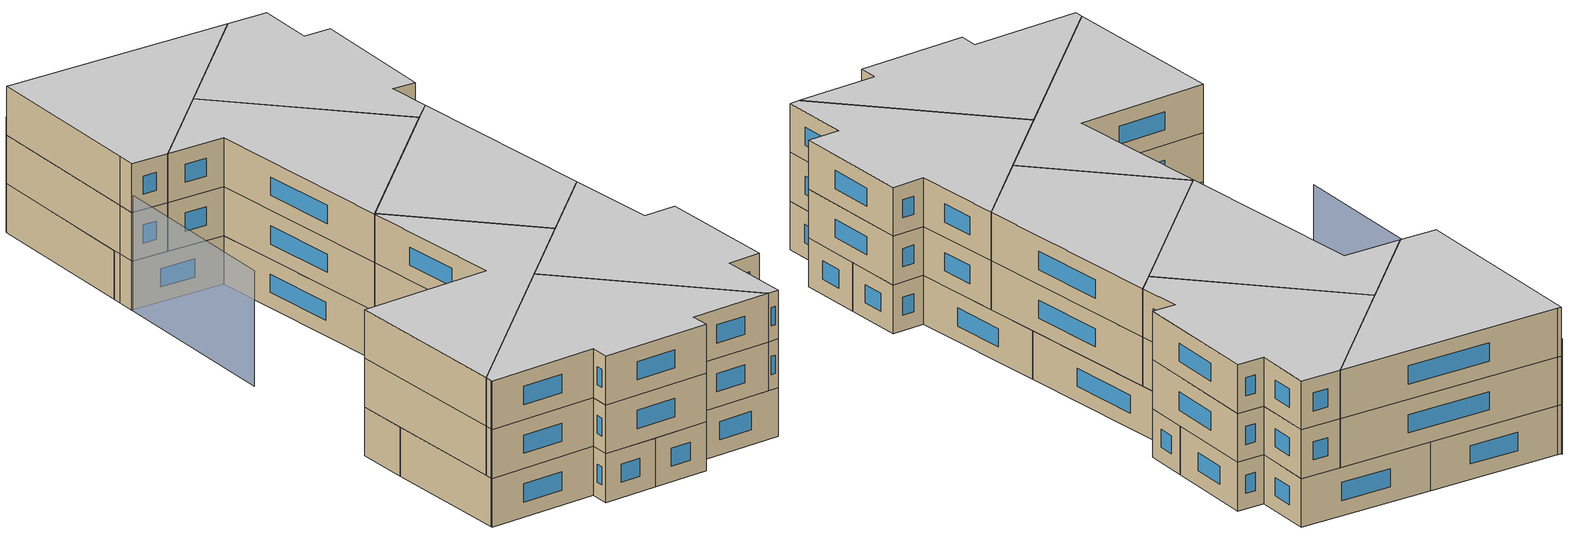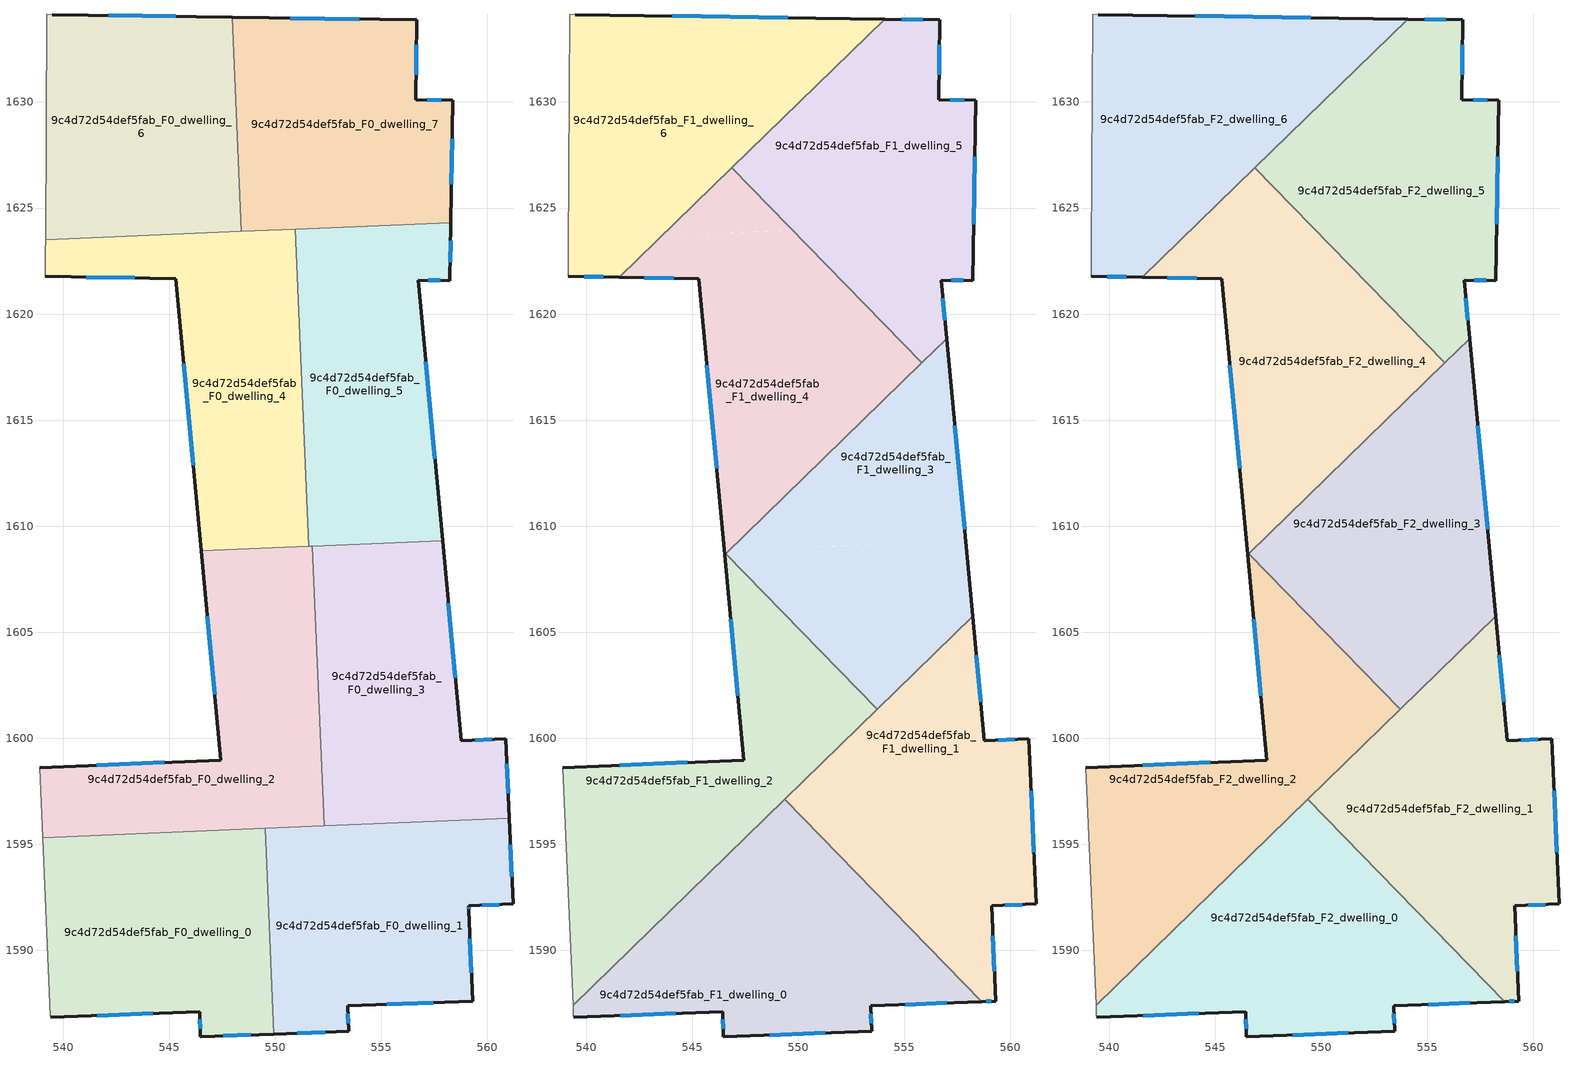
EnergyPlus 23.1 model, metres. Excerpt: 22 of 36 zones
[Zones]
9c4d72d54def5fab_F0_dwelling_0
 floor ground (EU_floor_Construction): 549.52,1595.76 549.93,1586.06 546.47,1585.93 546.44,1587.12 539.41,1586.85 539.4,1586.92 539.05,1595.32 z0
 wall outside (EU_wall_Construction): 539.41,1586.85 546.44,1587.12 546.47,1585.93 549.93,1586.06 z0:3
 wall adiabatic (EU_wall_Construction): 539.05,1595.32 539.4,1586.92 539.41,1586.85 z0:3
 wall to 9c4d72d54def5fab_F0_dwelling_1 (EU_wall_Construction): 549.93,1586.06 549.52,1595.76 z0:3
 wall to 9c4d72d54def5fab_F0_dwelling_2 (EU_wall_Construction): 549.52,1595.76 539.05,1595.32 z0:3
 window (EU_Window_Construction): 541.61,1586.93 544.24,1587.04 / 547.56,1585.97 548.85,1586.02 / 546.45,1586.75 546.46,1586.3 z0.94:2.06
9c4d72d54def5fab_F0_dwelling_1
 floor ground (EU_floor_Construction): 561.04,1596.24 561.21,1592.2 559.11,1592.1 559.12,1591.91 559.31,1587.61 553.41,1587.39 553.46,1586.19 549.93,1586.06 549.52,1595.76 z0
 wall outside (EU_wall_Construction): 549.93,1586.06 553.46,1586.19 553.41,1587.39 559.31,1587.61 559.12,1591.91 559.11,1592.1 561.21,1592.2 561.04,1596.24 z0:3
 wall to 9c4d72d54def5fab_F0_dwelling_3 (EU_wall_Construction): 561.04,1596.24 552.3,1595.88 z0:3
 wall to 9c4d72d54def5fab_F0_dwelling_2 (EU_wall_Construction): 552.31,1595.88 549.52,1595.76 z0:3
 window (EU_Window_Construction): 559.12,1591.97 559.12,1592.04 / 559.25,1588.96 559.18,1590.56 / 555.26,1587.46 557.46,1587.54 / 553.45,1586.57 553.43,1587.01 / 551.04,1586.1 552.36,1586.15 / 561.16,1593.46 561.09,1594.97 / 559.77,1592.13 560.55,1592.17 z0.94:2.06
9c4d72d54def5fab_F0_dwelling_2
 floor ground (EU_floor_Construction): 551.75,1609.07 552.31,1595.88 539.05,1595.32 538.91,1598.62 547.44,1598.98 546.52,1608.85 z0
 wall outside (EU_wall_Construction): 546.52,1608.85 547.44,1598.98 538.91,1598.62 z0:3
 wall to 9c4d72d54def5fab_F0_dwelling_3 (EU_wall_Construction): 552.31,1595.88 551.75,1609.07 z0:3
 wall adiabatic (EU_wall_Construction): 538.91,1598.62 539.05,1595.32 z0:3
 wall to 9c4d72d54def5fab_F0_dwelling_4 (EU_wall_Construction): 551.58,1609.06 546.52,1608.85 z0:3
 wall to 9c4d72d54def5fab_F0_dwelling_5 (EU_wall_Construction): 551.75,1609.07 551.58,1609.06 z0:3
 window (EU_Window_Construction): 544.77,1598.86 541.59,1598.73 / 546.81,1605.75 547.15,1602.07 z0.94:2.06
9c4d72d54def5fab_F0_dwelling_3
 floor ground (EU_floor_Construction): 557.89,1609.33 558.78,1599.89 560.87,1599.98 561.04,1596.24 552.31,1595.88 551.75,1609.07 z0
 wall outside (EU_wall_Construction): 561.04,1596.24 560.87,1599.98 558.78,1599.89 557.89,1609.33 z0:3
 wall to 9c4d72d54def5fab_F0_dwelling_5 (EU_wall_Construction): 557.89,1609.33 551.75,1609.07 z0:3
 window (EU_Window_Construction): 560.22,1599.95 559.43,1599.92 / 560.98,1597.41 560.92,1598.81 / 558.5,1602.85 558.17,1606.37 z0.94:2.06
9c4d72d54def5fab_F0_dwelling_4
 floor ground (EU_floor_Construction): 550.95,1624.01 551.58,1609.06 546.52,1608.85 545.31,1621.68 539.16,1621.78 539.17,1622.97 539.17,1623.51 z0
 wall outside (EU_wall_Construction): 539.16,1621.78 545.31,1621.68 546.52,1608.85 z0:3
 wall adiabatic (EU_wall_Construction): 539.17,1623.51 539.17,1622.97 539.16,1621.78 z0:3
 wall to 9c4d72d54def5fab_F0_dwelling_5 (EU_wall_Construction): 551.58,1609.06 550.95,1624.01 z0:3
 wall to 9c4d72d54def5fab_F0_dwelling_6 (EU_wall_Construction): 548.41,1623.9 539.17,1623.51 z0:3
 wall to 9c4d72d54def5fab_F0_dwelling_7 (EU_wall_Construction): 550.95,1624.01 548.41,1623.9 z0:3
 window (EU_Window_Construction): 541.09,1621.75 543.38,1621.71 / 545.69,1617.65 546.14,1612.87 z0.94:2.06
9c4d72d54def5fab_F0_dwelling_5
 floor ground (EU_floor_Construction): 558.28,1624.32 558.24,1621.58 556.74,1621.6 557.89,1609.33 551.58,1609.06 550.95,1624.01 z0
 wall outside (EU_wall_Construction): 557.89,1609.33 556.74,1621.6 558.24,1621.58 558.28,1624.32 z0:3
 wall to 9c4d72d54def5fab_F0_dwelling_7 (EU_wall_Construction): 558.28,1624.32 550.95,1624.01 z0:3
 window (EU_Window_Construction): 558.25,1622.44 558.27,1623.46 / 557.21,1621.6 557.77,1621.59 / 557.53,1613.17 557.1,1617.75 z0.94:2.06
9c4d72d54def5fab_F0_dwelling_6
 floor ground (EU_floor_Construction): 547.98,1634 548.41,1623.9 539.17,1623.51 539.23,1634.14 539.49,1634.12 z0
 wall outside (EU_wall_Construction): 547.98,1634 539.49,1634.12 z0:3
 wall adiabatic (EU_wall_Construction): 539.49,1634.12 539.23,1634.14 539.17,1623.51 z0:3
 wall to 9c4d72d54def5fab_F0_dwelling_7 (EU_wall_Construction): 548.41,1623.9 547.98,1634 z0:3
 window (EU_Window_Construction): 545.32,1634.04 542.15,1634.08 z0.94:2.06
9c4d72d54def5fab_F0_dwelling_7
 floor ground (EU_floor_Construction): 556.68,1633.87 556.62,1630.1 558.37,1630.08 558.28,1624.32 548.41,1623.9 547.98,1634 z0
 wall outside (EU_wall_Construction): 558.28,1624.32 558.37,1630.08 556.62,1630.1 556.68,1633.87 547.98,1634 z0:3
 window (EU_Window_Construction): 557.82,1630.09 557.17,1630.09 / 558.31,1626.12 558.34,1628.27 / 553.95,1633.91 550.71,1633.96 / 556.64,1631.28 556.66,1632.69 z0.94:2.06
9c4d72d54def5fab_F1_dwelling_0
 floor to 9c4d72d54def5fab_F0_dwelling_0 (EU_floor_Construction): 549.52,1595.76 549.93,1586.06 546.47,1585.93 546.44,1587.12 539.41,1586.85 539.4,1586.92 539.38,1587.42 547.89,1595.69 z3
 floor to 9c4d72d54def5fab_F0_dwelling_1 (EU_floor_Construction): 550.65,1595.81 558.65,1587.59 553.41,1587.39 553.46,1586.19 549.93,1586.06 549.52,1595.76 z3
 floor to 9c4d72d54def5fab_F0_dwelling_2 (EU_floor_Construction): 549.37,1597.13 550.65,1595.81 547.89,1595.69 z3
 wall outside (EU_wall_Construction): 539.41,1586.85 546.44,1587.12 546.47,1585.93 553.46,1586.19 553.41,1587.39 558.65,1587.59 z3:6
 wall adiabatic (EU_wall_Construction): 539.38,1587.42 539.4,1586.92 539.41,1586.85 z3:6
 wall to 9c4d72d54def5fab_F1_dwelling_1 (EU_wall_Construction): 558.65,1587.59 549.37,1597.13 z3:6
 wall to 9c4d72d54def5fab_F1_dwelling_2 (EU_wall_Construction): 549.37,1597.13 539.38,1587.42 z3:6
 window (EU_Window_Construction): 548.66,1586.01 551.27,1586.11 / 546.45,1586.75 546.46,1586.3 / 541.61,1586.93 544.24,1587.04 / 555.05,1587.45 557.01,1587.53 / 553.45,1586.57 553.43,1587.01 z3.94:5.06
9c4d72d54def5fab_F1_dwelling_1
 floor to 9c4d72d54def5fab_F0_dwelling_1 (EU_floor_Construction): 561.04,1596.24 561.21,1592.2 559.11,1592.1 559.12,1591.91 559.31,1587.61 558.65,1587.59 550.65,1595.81 z3
 floor to 9c4d72d54def5fab_F0_dwelling_3 (EU_floor_Construction): 558.23,1605.75 558.78,1599.89 560.87,1599.98 561.04,1596.24 552.3,1595.88 552.14,1599.82 z3
 floor to 9c4d72d54def5fab_F0_dwelling_2 (EU_floor_Construction): 552.14,1599.82 552.3,1595.88 550.65,1595.81 549.37,1597.13 z3
 wall outside (EU_wall_Construction): 558.65,1587.59 559.31,1587.61 559.11,1592.1 561.21,1592.2 560.87,1599.98 558.78,1599.89 558.23,1605.75 z3:6
 wall to 9c4d72d54def5fab_F1_dwelling_3 (EU_wall_Construction): 558.23,1605.75 553.73,1601.37 z3:6
 wall to 9c4d72d54def5fab_F1_dwelling_2 (EU_wall_Construction): 553.73,1601.37 549.37,1597.13 z3:6
 window (EU_Window_Construction): 558.85,1587.6 559.1,1587.61 / 558.6,1601.73 558.4,1603.91 / 560.22,1599.95 559.43,1599.92 / 561.1,1594.64 560.98,1597.54 / 559.77,1592.13 560.55,1592.17 / 559.25,1589.02 559.18,1590.69 z3.94:5.06
9c4d72d54def5fab_F1_dwelling_2
 floor to 9c4d72d54def5fab_F0_dwelling_2 (EU_floor_Construction): 546.59,1608.71 552,1603.15 552.14,1599.82 547.89,1595.69 539.05,1595.32 538.91,1598.62 547.44,1598.98 546.53,1608.66 z3
 floor to 9c4d72d54def5fab_F0_dwelling_0 (EU_floor_Construction): 547.89,1595.69 539.38,1587.42 539.05,1595.32 z3
 floor to 9c4d72d54def5fab_F0_dwelling_3 (EU_floor_Construction): 552,1603.15 553.73,1601.37 552.14,1599.82 z3
 wall outside (EU_wall_Construction): 546.53,1608.66 547.44,1598.98 538.91,1598.62 z3:6
 wall to 9c4d72d54def5fab_F1_dwelling_3 (EU_wall_Construction): 553.73,1601.37 546.59,1608.71 z3:6
 wall adiabatic (EU_wall_Construction): 538.91,1598.62 539.38,1587.42 z3:6
 wall to 9c4d72d54def5fab_F1_dwelling_4 (EU_wall_Construction): 546.59,1608.71 546.53,1608.66 z3:6
 window (EU_Window_Construction): 544.77,1598.86 541.59,1598.73 / 546.82,1605.62 547.16,1602.01 z3.94:5.06
9c4d72d54def5fab_F1_dwelling_3
 floor to 9c4d72d54def5fab_F0_dwelling_5 (EU_floor_Construction): 557,1618.84 557.89,1609.33 551.58,1609.06 551.4,1613.39 z3
 floor to 9c4d72d54def5fab_F0_dwelling_4 (EU_floor_Construction): 551.4,1613.39 551.58,1609.06 546.74,1608.86 z3
 floor to 9c4d72d54def5fab_F0_dwelling_2 (EU_floor_Construction): 551.75,1609.07 552,1603.15 546.59,1608.71 546.74,1608.86 z3
 floor to 9c4d72d54def5fab_F0_dwelling_3 (EU_floor_Construction): 557.89,1609.33 558.23,1605.75 553.73,1601.37 552,1603.15 551.75,1609.07 z3
 wall outside (EU_wall_Construction): 558.23,1605.75 557,1618.84 z3:6
 wall to 9c4d72d54def5fab_F1_dwelling_4 (EU_wall_Construction): 555.83,1617.7 546.59,1608.71 z3:6
 wall to 9c4d72d54def5fab_F1_dwelling_5 (EU_wall_Construction): 557,1618.84 555.83,1617.7 z3:6
 window (EU_Window_Construction): 557.84,1609.85 557.38,1614.73 z3.94:5.06
9c4d72d54def5fab_F1_dwelling_4
 floor to 9c4d72d54def5fab_F0_dwelling_4 (EU_floor_Construction): 551.01,1622.65 551.4,1613.39 546.74,1608.86 546.52,1608.85 545.31,1621.68 541.56,1621.74 543.57,1623.7 549.74,1623.95 z3
 floor to 9c4d72d54def5fab_F0_dwelling_2 (EU_floor_Construction): 546.74,1608.86 546.53,1608.66 546.52,1608.85 z3
 floor to 9c4d72d54def5fab_F0_dwelling_6 (EU_floor_Construction): 548.34,1625.39 548.41,1623.9 543.57,1623.7 546.87,1626.9 z3
 floor to 9c4d72d54def5fab_F0_dwelling_5 (EU_floor_Construction): 551.01,1622.65 555.83,1617.7 551.4,1613.39 z3
 floor to 9c4d72d54def5fab_F0_dwelling_7 (EU_floor_Construction): 548.34,1625.39 549.74,1623.96 548.41,1623.9 z3
 wall outside (EU_wall_Construction): 541.56,1621.74 545.31,1621.68 546.53,1608.66 z3:6
 wall to 9c4d72d54def5fab_F1_dwelling_5 (EU_wall_Construction): 555.83,1617.7 546.87,1626.9 z3:6
 wall to 9c4d72d54def5fab_F1_dwelling_6 (EU_wall_Construction): 546.87,1626.9 541.56,1621.74 z3:6
 window (EU_Window_Construction): 545.69,1617.59 546.15,1612.74 / 542.74,1621.72 544.13,1621.7 z3.94:5.06
9c4d72d54def5fab_F1_dwelling_5
 floor to 9c4d72d54def5fab_F0_dwelling_5 (EU_floor_Construction): 558.28,1624.32 558.24,1621.58 556.74,1621.6 557,1618.84 555.83,1617.7 551.01,1622.65 550.95,1624.01 z3
 floor to 9c4d72d54def5fab_F0_dwelling_7 (EU_floor_Construction): 556.68,1633.87 556.62,1630.1 558.37,1630.08 558.28,1624.32 549.74,1623.96 548.34,1625.39 548.22,1628.22 554.07,1633.91 z3
 floor to 9c4d72d54def5fab_F0_dwelling_6 (EU_floor_Construction): 548.22,1628.22 548.34,1625.39 546.87,1626.9 z3
 floor to 9c4d72d54def5fab_F0_dwelling_4 (EU_floor_Construction): 550.95,1624.01 551.01,1622.65 549.74,1623.95 z3
 wall outside (EU_wall_Construction): 557,1618.84 556.74,1621.6 558.24,1621.58 558.37,1630.08 556.62,1630.1 556.68,1633.87 554.07,1633.91 z3:6
 wall to 9c4d72d54def5fab_F1_dwelling_6 (EU_wall_Construction): 554.07,1633.91 546.87,1626.9 z3:6
 window (EU_Window_Construction): 556.64,1631.28 556.66,1632.69 / 557.82,1630.09 557.17,1630.09 / 558.28,1624.24 558.33,1627.42 / 557.21,1621.6 557.77,1621.59 / 556.92,1619.7 556.82,1620.74 / 555.86,1633.88 554.89,1633.9 z3.94:5.06
9c4d72d54def5fab_F1_dwelling_6
 floor to 9c4d72d54def5fab_F0_dwelling_6 (EU_floor_Construction): 547.98,1634 548.22,1628.22 543.57,1623.7 539.17,1623.51 539.23,1634.14 539.49,1634.12 z3
 floor to 9c4d72d54def5fab_F0_dwelling_4 (EU_floor_Construction): 543.57,1623.7 541.56,1621.74 539.16,1621.78 539.17,1622.97 539.17,1623.51 z3
 floor to 9c4d72d54def5fab_F0_dwelling_7 (EU_floor_Construction): 554.07,1633.91 548.22,1628.22 547.98,1634 z3
 wall outside (EU_wall_Construction): 554.07,1633.91 539.49,1634.12 / 539.16,1621.78 541.56,1621.74 z3:6
 wall adiabatic (EU_wall_Construction): 539.49,1634.12 539.23,1634.14 539.17,1622.97 539.16,1621.78 z3:6
 window (EU_Window_Construction): 549.5,1633.98 544.06,1634.05 / 539.91,1621.77 540.81,1621.75 z3.94:5.06
9c4d72d54def5fab_F2_dwelling_0
 floor to 9c4d72d54def5fab_F1_dwelling_0 (EU_floor_Construction): 549.37,1597.13 558.65,1587.59 553.41,1587.39 553.46,1586.19 546.47,1585.93 546.44,1587.12 539.41,1586.85 539.4,1586.92 539.38,1587.42 z6
 wall outside (EU_wall_Construction): 539.41,1586.85 546.44,1587.12 546.47,1585.93 553.46,1586.19 553.41,1587.39 558.65,1587.59 z6:9
 wall adiabatic (EU_wall_Construction): 539.38,1587.42 539.4,1586.92 539.41,1586.85 z6:9
 wall to 9c4d72d54def5fab_F2_dwelling_1 (EU_wall_Construction): 558.65,1587.59 549.37,1597.13 z6:9
 wall to 9c4d72d54def5fab_F2_dwelling_2 (EU_wall_Construction): 549.37,1597.13 539.38,1587.42 z6:9
 window (EU_Window_Construction): 548.66,1586.01 551.27,1586.11 / 546.45,1586.75 546.46,1586.3 / 541.61,1586.93 544.24,1587.04 / 555.05,1587.45 557.01,1587.53 / 553.45,1586.57 553.43,1587.01 z6.94:8.06
 ceiling to 9c4d72d54def5fab_F3_dwelling_0 (EU_floor_Construction): 558.65,1587.59 549.37,1597.13 539.38,1587.42 539.4,1586.92 539.41,1586.85 546.44,1587.12 546.47,1585.93 553.46,1586.19 553.41,1587.39 z9
9c4d72d54def5fab_F2_dwelling_1
 floor to 9c4d72d54def5fab_F1_dwelling_1 (EU_floor_Construction): 558.23,1605.75 558.78,1599.89 560.87,1599.98 561.21,1592.2 559.11,1592.1 559.31,1587.61 558.65,1587.59 549.37,1597.13 z6
 wall outside (EU_wall_Construction): 558.65,1587.59 559.31,1587.61 559.11,1592.1 561.21,1592.2 560.87,1599.98 558.78,1599.89 558.23,1605.75 z6:9
 wall to 9c4d72d54def5fab_F2_dwelling_3 (EU_wall_Construction): 558.23,1605.75 553.73,1601.37 z6:9
 wall to 9c4d72d54def5fab_F2_dwelling_2 (EU_wall_Construction): 553.73,1601.37 549.37,1597.13 z6:9
 window (EU_Window_Construction): 558.85,1587.6 559.1,1587.61 / 558.6,1601.73 558.4,1603.91 / 560.22,1599.95 559.43,1599.92 / 561.1,1594.64 560.98,1597.54 / 559.77,1592.13 560.55,1592.17 / 559.25,1589.02 559.18,1590.69 z6.94:8.06
 ceiling to 9c4d72d54def5fab_F3_dwelling_1 (EU_floor_Construction): 559.31,1587.61 559.11,1592.1 561.21,1592.2 560.87,1599.98 558.78,1599.89 558.23,1605.75 549.37,1597.13 558.65,1587.59 z9
9c4d72d54def5fab_F2_dwelling_2
 floor to 9c4d72d54def5fab_F1_dwelling_2 (EU_floor_Construction): 546.59,1608.71 553.73,1601.37 539.38,1587.42 538.91,1598.62 547.44,1598.98 546.53,1608.66 z6
 wall outside (EU_wall_Construction): 546.53,1608.66 547.44,1598.98 538.91,1598.62 z6:9
 wall to 9c4d72d54def5fab_F2_dwelling_3 (EU_wall_Construction): 553.73,1601.37 546.59,1608.71 z6:9
 wall adiabatic (EU_wall_Construction): 538.91,1598.62 539.38,1587.42 z6:9
 wall to 9c4d72d54def5fab_F2_dwelling_4 (EU_wall_Construction): 546.59,1608.71 546.53,1608.66 z6:9
 window (EU_Window_Construction): 544.77,1598.86 541.59,1598.73 / 546.82,1605.62 547.16,1602.01 z6.94:8.06
 ceiling to 9c4d72d54def5fab_F3_dwelling_2 (EU_floor_Construction): 547.44,1598.98 538.91,1598.62 539.38,1587.42 553.73,1601.37 546.59,1608.71 546.53,1608.66 z9
9c4d72d54def5fab_F2_dwelling_3
 floor to 9c4d72d54def5fab_F1_dwelling_3 (EU_floor_Construction): 557,1618.84 558.23,1605.75 553.73,1601.37 546.59,1608.71 z6
 wall outside (EU_wall_Construction): 558.23,1605.75 557,1618.84 z6:9
 wall to 9c4d72d54def5fab_F2_dwelling_4 (EU_wall_Construction): 555.83,1617.7 546.59,1608.71 z6:9
 wall to 9c4d72d54def5fab_F2_dwelling_5 (EU_wall_Construction): 557,1618.84 555.83,1617.7 z6:9
 window (EU_Window_Construction): 557.84,1609.85 557.38,1614.73 z6.94:8.06
 ceiling to 9c4d72d54def5fab_F3_dwelling_3 (EU_floor_Construction): 558.23,1605.75 557,1618.84 546.59,1608.71 553.73,1601.37 z9
9c4d72d54def5fab_F2_dwelling_4
 floor to 9c4d72d54def5fab_F1_dwelling_4 (EU_floor_Construction): 546.87,1626.9 555.83,1617.7 546.53,1608.66 545.31,1621.68 541.56,1621.74 z6
 wall outside (EU_wall_Construction): 541.56,1621.74 545.31,1621.68 546.53,1608.66 z6:9
 wall to 9c4d72d54def5fab_F2_dwelling_5 (EU_wall_Construction): 555.83,1617.7 546.87,1626.9 z6:9
 wall to 9c4d72d54def5fab_F2_dwelling_6 (EU_wall_Construction): 546.87,1626.9 541.56,1621.74 z6:9
 window (EU_Window_Construction): 545.69,1617.59 546.15,1612.74 / 542.74,1621.72 544.13,1621.7 z6.94:8.06
 ceiling to 9c4d72d54def5fab_F3_dwelling_4 (EU_floor_Construction): 555.83,1617.7 546.87,1626.9 541.56,1621.74 545.31,1621.68 546.53,1608.66 z9
9c4d72d54def5fab_F2_dwelling_5
 floor to 9c4d72d54def5fab_F1_dwelling_5 (EU_floor_Construction): 556.68,1633.87 556.62,1630.1 558.37,1630.08 558.24,1621.58 556.74,1621.6 557,1618.84 555.83,1617.7 546.87,1626.9 554.07,1633.91 z6
 wall outside (EU_wall_Construction): 557,1618.84 556.74,1621.6 558.24,1621.58 558.37,1630.08 556.62,1630.1 556.68,1633.87 554.07,1633.91 z6:9
 wall to 9c4d72d54def5fab_F2_dwelling_6 (EU_wall_Construction): 554.07,1633.91 546.87,1626.9 z6:9
 window (EU_Window_Construction): 556.64,1631.28 556.66,1632.69 / 557.82,1630.09 557.17,1630.09 / 558.28,1624.24 558.33,1627.42 / 557.21,1621.6 557.77,1621.59 / 556.92,1619.7 556.82,1620.74 / 555.86,1633.88 554.89,1633.9 z6.94:8.06
 ceiling to 9c4d72d54def5fab_F3_dwelling_5 (EU_floor_Construction): 557,1618.84 556.74,1621.6 558.24,1621.58 558.37,1630.08 556.62,1630.1 556.68,1633.87 554.07,1633.91 546.87,1626.9 555.83,1617.7 z9
9c4d72d54def5fab_F2_dwelling_6
 floor to 9c4d72d54def5fab_F1_dwelling_6 (EU_floor_Construction): 554.07,1633.91 541.56,1621.74 539.16,1621.78 539.17,1622.97 539.23,1634.14 539.49,1634.12 z6
 wall outside (EU_wall_Construction): 554.07,1633.91 539.49,1634.12 / 539.16,1621.78 541.56,1621.74 z6:9
 wall adiabatic (EU_wall_Construction): 539.49,1634.12 539.23,1634.14 539.17,1622.97 539.16,1621.78 z6:9
 window (EU_Window_Construction): 549.5,1633.98 544.06,1634.05 / 539.91,1621.77 540.81,1621.75 z6.94:8.06
 ceiling to 9c4d72d54def5fab_F3_dwelling_6 (EU_floor_Construction): 554.07,1633.91 539.49,1634.12 539.23,1634.14 539.17,1622.97 539.16,1621.78 541.56,1621.74 z9
shading: 539.23,1634.21 539.09,1609.69 z0:7.1
[Building]
EU S2 Campaign: North Axis=0; Terrain=City; Solar Distribution=FullExterior
[Site:Location]
Vienna: Latitude=48; Longitude=16.5; Time Zone=1; Elevation=183
[SizingPeriod:WeatherFileDays]
AnnualSizingPeriod: Begin Month=1; Begin Day of Month=1; End Month=12; End Day of Month=31; Day of Week for Start Day=Monday; Use Weather File Daylight Saving Period=No; Use Weather File Rain and Snow Indicators=No
[MATERIAL]
EU_InternalMass_Material: Roughness=MediumRough; Thickness=0.1; Conductivity=1; Density=1800; Specific Heat=900; Thermal Absorptance=0.9; Solar Absorptance=0.7; Visible Absorptance=0.7
[MATERIAL:NOMASS] Roughness=MediumRough; Thermal Absorptance=0.9; Solar Absorptance=0.7; Visible Absorptance=0.7
Name | Thermal Resistance
EU_wall_NoMass | 0.914258
EU_floor_NoMass | 1.09711
[WINDOWMATERIAL:SIMPLEGLAZINGSYSTEM]
EU_Window_SimpleGlazing: UFactor=2.09642; Solar Heat Gain Coefficient=0.65; Visible Transmittance=0.65
[CONSTRUCTION]
EU_wall_Construction: EU_wall_NoMass
EU_floor_Construction: EU_floor_NoMass
EU_Window_Construction: EU_Window_SimpleGlazing
EU_InternalMass_Construction: EU_InternalMass_Material
[ZONE] Type=1; Multiplier=1; Ceiling Height=autocalculate; Floor Area=autocalculate; Part of Total Floor Area=Yes
Name | Volume
9c4d72d54def5fab_F0_dwelling_0 | 279.478
9c4d72d54def5fab_F1_dwelling_0; 9c4d72d54def5fab_F2_dwelling_0 | 319.388
9c4d72d54def5fab_F0_dwelling_1 | 279.495
9c4d72d54def5fab_F1_dwelling_1; 9c4d72d54def5fab_F2_dwelling_1 | 319.38
9c4d72d54def5fab_F0_dwelling_2 | 279.453
9c4d72d54def5fab_F1_dwelling_2; 9c4d72d54def5fab_F2_dwelling_2 | 319.378
9c4d72d54def5fab_F0_dwelling_3 | 279.432
9c4d72d54def5fab_F1_dwelling_3; 9c4d72d54def5fab_F2_dwelling_3 | 319.389
9c4d72d54def5fab_F0_dwelling_4 | 279.468
9c4d72d54def5fab_F1_dwelling_4; 9c4d72d54def5fab_F2_dwelling_4 | 319.386
9c4d72d54def5fab_F0_dwelling_5 | 279.472
9c4d72d54def5fab_F1_dwelling_5; 9c4d72d54def5fab_F2_dwelling_5 | 319.393
9c4d72d54def5fab_F0_dwelling_6 | 279.464
9c4d72d54def5fab_F1_dwelling_6; 9c4d72d54def5fab_F2_dwelling_6 | 319.404
9c4d72d54def5fab_F0_dwelling_7 | 279.456
[INTERNALMASS] Construction=EU_InternalMass_Construction
Name | Zone or ZoneList | Surface Area
9c4d72d54def5fab_F0_dwelling_0_EU_InternalMass | 9c4d72d54def5fab_F0_dwelling_0 | 93.1595
9c4d72d54def5fab_F0_dwelling_1_EU_InternalMass | 9c4d72d54def5fab_F0_dwelling_1 | 93.165
9c4d72d54def5fab_F0_dwelling_2_EU_InternalMass | 9c4d72d54def5fab_F0_dwelling_2 | 93.1514
9c4d72d54def5fab_F0_dwelling_3_EU_InternalMass | 9c4d72d54def5fab_F0_dwelling_3 | 93.1422
9c4d72d54def5fab_F0_dwelling_4_EU_InternalMass | 9c4d72d54def5fab_F0_dwelling_4 | 93.1543
9c4d72d54def5fab_F0_dwelling_5_EU_InternalMass | 9c4d72d54def5fab_F0_dwelling_5 | 93.1595
9c4d72d54def5fab_F0_dwelling_6_EU_InternalMass | 9c4d72d54def5fab_F0_dwelling_6 | 93.157
9c4d72d54def5fab_F0_dwelling_7_EU_InternalMass | 9c4d72d54def5fab_F0_dwelling_7 | 93.1523
9c4d72d54def5fab_F1_dwelling_0_EU_InternalMass | 9c4d72d54def5fab_F1_dwelling_0 | 106.461
9c4d72d54def5fab_F1_dwelling_1_EU_InternalMass | 9c4d72d54def5fab_F1_dwelling_1 | 106.46
9c4d72d54def5fab_F1_dwelling_2_EU_InternalMass | 9c4d72d54def5fab_F1_dwelling_2 | 106.462
9c4d72d54def5fab_F1_dwelling_3_EU_InternalMass | 9c4d72d54def5fab_F1_dwelling_3 | 106.469
9c4d72d54def5fab_F1_dwelling_4_EU_InternalMass | 9c4d72d54def5fab_F1_dwelling_4 | 106.46
9c4d72d54def5fab_F1_dwelling_5_EU_InternalMass | 9c4d72d54def5fab_F1_dwelling_5 | 106.465
9c4d72d54def5fab_F1_dwelling_6_EU_InternalMass | 9c4d72d54def5fab_F1_dwelling_6 | 106.468
9c4d72d54def5fab_F2_dwelling_0_EU_InternalMass | 9c4d72d54def5fab_F2_dwelling_0 | 106.461
9c4d72d54def5fab_F2_dwelling_1_EU_InternalMass | 9c4d72d54def5fab_F2_dwelling_1 | 106.46
9c4d72d54def5fab_F2_dwelling_2_EU_InternalMass | 9c4d72d54def5fab_F2_dwelling_2 | 106.462
9c4d72d54def5fab_F2_dwelling_3_EU_InternalMass | 9c4d72d54def5fab_F2_dwelling_3 | 106.469
9c4d72d54def5fab_F2_dwelling_4_EU_InternalMass | 9c4d72d54def5fab_F2_dwelling_4 | 106.46
9c4d72d54def5fab_F2_dwelling_5_EU_InternalMass | 9c4d72d54def5fab_F2_dwelling_5 | 106.465
9c4d72d54def5fab_F2_dwelling_6_EU_InternalMass | 9c4d72d54def5fab_F2_dwelling_6 | 106.468
[OTHEREQUIPMENT] Fuel Type=Electricity; Design Level Calculation Method=Watts/Area; Power per Zone Floor Area=1; Fraction Latent=0; Fraction Radiant=0; Fraction Lost=0; Carbon Dioxide Generation Rate=0; EndUse Subcategory=EU_Step8_InternalGains
Name | Zone or ZoneList or Space or SpaceList | Schedule
EU_Step8_InternalGain_9c4d72d54def5fab_F0_dwelling_0_f000 | 9c4d72d54def5fab_F0_dwelling_0 | EU_Step8_GainSchedule_9c4d72d54def5fab_F0_dwelling_0_f000
EU_Step8_InternalGain_9c4d72d54def5fab_F0_dwelling_1_f000 | 9c4d72d54def5fab_F0_dwelling_1 | EU_Step8_GainSchedule_9c4d72d54def5fab_F0_dwelling_1_f000
EU_Step8_InternalGain_9c4d72d54def5fab_F0_dwelling_2_f000 | 9c4d72d54def5fab_F0_dwelling_2 | EU_Step8_GainSchedule_9c4d72d54def5fab_F0_dwelling_2_f000
EU_Step8_InternalGain_9c4d72d54def5fab_F0_dwelling_3_f000 | 9c4d72d54def5fab_F0_dwelling_3 | EU_Step8_GainSchedule_9c4d72d54def5fab_F0_dwelling_3_f000
EU_Step8_InternalGain_9c4d72d54def5fab_F0_dwelling_4_f000 | 9c4d72d54def5fab_F0_dwelling_4 | EU_Step8_GainSchedule_9c4d72d54def5fab_F0_dwelling_4_f000
EU_Step8_InternalGain_9c4d72d54def5fab_F0_dwelling_5_f000 | 9c4d72d54def5fab_F0_dwelling_5 | EU_Step8_GainSchedule_9c4d72d54def5fab_F0_dwelling_5_f000
EU_Step8_InternalGain_9c4d72d54def5fab_F0_dwelling_6_f000 | 9c4d72d54def5fab_F0_dwelling_6 | EU_Step8_GainSchedule_9c4d72d54def5fab_F0_dwelling_6_f000
EU_Step8_InternalGain_9c4d72d54def5fab_F0_dwelling_7_f000 | 9c4d72d54def5fab_F0_dwelling_7 | EU_Step8_GainSchedule_9c4d72d54def5fab_F0_dwelling_7_f000
EU_Step8_InternalGain_9c4d72d54def5fab_F1_dwelling_0_f000 | 9c4d72d54def5fab_F1_dwelling_0 | EU_Step8_GainSchedule_9c4d72d54def5fab_F1_dwelling_0_f000
EU_Step8_InternalGain_9c4d72d54def5fab_F1_dwelling_1_f000 | 9c4d72d54def5fab_F1_dwelling_1 | EU_Step8_GainSchedule_9c4d72d54def5fab_F1_dwelling_1_f000
EU_Step8_InternalGain_9c4d72d54def5fab_F1_dwelling_2_f000 | 9c4d72d54def5fab_F1_dwelling_2 | EU_Step8_GainSchedule_9c4d72d54def5fab_F1_dwelling_2_f000
EU_Step8_InternalGain_9c4d72d54def5fab_F1_dwelling_3_f000 | 9c4d72d54def5fab_F1_dwelling_3 | EU_Step8_GainSchedule_9c4d72d54def5fab_F1_dwelling_3_f000
EU_Step8_InternalGain_9c4d72d54def5fab_F1_dwelling_4_f000 | 9c4d72d54def5fab_F1_dwelling_4 | EU_Step8_GainSchedule_9c4d72d54def5fab_F1_dwelling_4_f000
EU_Step8_InternalGain_9c4d72d54def5fab_F1_dwelling_5_f000 | 9c4d72d54def5fab_F1_dwelling_5 | EU_Step8_GainSchedule_9c4d72d54def5fab_F1_dwelling_5_f000
EU_Step8_InternalGain_9c4d72d54def5fab_F1_dwelling_6_f000 | 9c4d72d54def5fab_F1_dwelling_6 | EU_Step8_GainSchedule_9c4d72d54def5fab_F1_dwelling_6_f000
EU_Step8_InternalGain_9c4d72d54def5fab_F2_dwelling_0_f000 | 9c4d72d54def5fab_F2_dwelling_0 | EU_Step8_GainSchedule_9c4d72d54def5fab_F2_dwelling_0_f000
EU_Step8_InternalGain_9c4d72d54def5fab_F2_dwelling_1_f000 | 9c4d72d54def5fab_F2_dwelling_1 | EU_Step8_GainSchedule_9c4d72d54def5fab_F2_dwelling_1_f000
EU_Step8_InternalGain_9c4d72d54def5fab_F2_dwelling_2_f000 | 9c4d72d54def5fab_F2_dwelling_2 | EU_Step8_GainSchedule_9c4d72d54def5fab_F2_dwelling_2_f000
EU_Step8_InternalGain_9c4d72d54def5fab_F2_dwelling_3_f000 | 9c4d72d54def5fab_F2_dwelling_3 | EU_Step8_GainSchedule_9c4d72d54def5fab_F2_dwelling_3_f000
EU_Step8_InternalGain_9c4d72d54def5fab_F2_dwelling_4_f000 | 9c4d72d54def5fab_F2_dwelling_4 | EU_Step8_GainSchedule_9c4d72d54def5fab_F2_dwelling_4_f000
EU_Step8_InternalGain_9c4d72d54def5fab_F2_dwelling_5_f000 | 9c4d72d54def5fab_F2_dwelling_5 | EU_Step8_GainSchedule_9c4d72d54def5fab_F2_dwelling_5_f000
EU_Step8_InternalGain_9c4d72d54def5fab_F2_dwelling_6_f000 | 9c4d72d54def5fab_F2_dwelling_6 | EU_Step8_GainSchedule_9c4d72d54def5fab_F2_dwelling_6_f000
[ZONEVENTILATION:DESIGNFLOWRATE] Schedule=EU_AlwaysOn; Design Flow Rate Calculation Method=AirChanges/Hour; Air Changes per Hour=0.546891; Ventilation Type=Natural; Fan Pressure Rise=0; Fan Total Efficiency=1; Constant Term Coefficient=1; Temperature Term Coefficient=0; Velocity Term Coefficient=0; Velocity Squared Term Coefficient=0; Minimum Indoor Temperature=-100; Maximum Indoor Temperature=100; Delta Temperature=-100; Minimum Outdoor Temperature=-100; Maximum Outdoor Temperature=100; Maximum Wind Speed=40
Name | Zone or ZoneList or Space or SpaceList
EU_ConstantAir_9c4d72d54def5fab_F0_dwelling_0 | 9c4d72d54def5fab_F0_dwelling_0
EU_ConstantAir_9c4d72d54def5fab_F0_dwelling_1 | 9c4d72d54def5fab_F0_dwelling_1
EU_ConstantAir_9c4d72d54def5fab_F0_dwelling_2 | 9c4d72d54def5fab_F0_dwelling_2
EU_ConstantAir_9c4d72d54def5fab_F0_dwelling_3 | 9c4d72d54def5fab_F0_dwelling_3
EU_ConstantAir_9c4d72d54def5fab_F0_dwelling_4 | 9c4d72d54def5fab_F0_dwelling_4
EU_ConstantAir_9c4d72d54def5fab_F0_dwelling_5 | 9c4d72d54def5fab_F0_dwelling_5
EU_ConstantAir_9c4d72d54def5fab_F0_dwelling_6 | 9c4d72d54def5fab_F0_dwelling_6
EU_ConstantAir_9c4d72d54def5fab_F0_dwelling_7 | 9c4d72d54def5fab_F0_dwelling_7
EU_ConstantAir_9c4d72d54def5fab_F1_dwelling_0 | 9c4d72d54def5fab_F1_dwelling_0
EU_ConstantAir_9c4d72d54def5fab_F1_dwelling_1 | 9c4d72d54def5fab_F1_dwelling_1
EU_ConstantAir_9c4d72d54def5fab_F1_dwelling_2 | 9c4d72d54def5fab_F1_dwelling_2
EU_ConstantAir_9c4d72d54def5fab_F1_dwelling_3 | 9c4d72d54def5fab_F1_dwelling_3
EU_ConstantAir_9c4d72d54def5fab_F1_dwelling_4 | 9c4d72d54def5fab_F1_dwelling_4
EU_ConstantAir_9c4d72d54def5fab_F1_dwelling_5 | 9c4d72d54def5fab_F1_dwelling_5
EU_ConstantAir_9c4d72d54def5fab_F1_dwelling_6 | 9c4d72d54def5fab_F1_dwelling_6
EU_ConstantAir_9c4d72d54def5fab_F2_dwelling_0 | 9c4d72d54def5fab_F2_dwelling_0
EU_ConstantAir_9c4d72d54def5fab_F2_dwelling_1 | 9c4d72d54def5fab_F2_dwelling_1
EU_ConstantAir_9c4d72d54def5fab_F2_dwelling_2 | 9c4d72d54def5fab_F2_dwelling_2
EU_ConstantAir_9c4d72d54def5fab_F2_dwelling_3 | 9c4d72d54def5fab_F2_dwelling_3
EU_ConstantAir_9c4d72d54def5fab_F2_dwelling_4 | 9c4d72d54def5fab_F2_dwelling_4
EU_ConstantAir_9c4d72d54def5fab_F2_dwelling_5 | 9c4d72d54def5fab_F2_dwelling_5
EU_ConstantAir_9c4d72d54def5fab_F2_dwelling_6 | 9c4d72d54def5fab_F2_dwelling_6
[HVACTEMPLATE:THERMOSTAT] Constant Heating Setpoint=20; Constant Cooling Setpoint=50
EU_HeatOnly_9c4d72d54def5fab_F0_dwelling_0; EU_HeatOnly_9c4d72d54def5fab_F0_dwelling_1; EU_HeatOnly_9c4d72d54def5fab_F0_dwelling_2; EU_HeatOnly_9c4d72d54def5fab_F0_dwelling_3; EU_HeatOnly_9c4d72d54def5fab_F0_dwelling_4; EU_HeatOnly_9c4d72d54def5fab_F0_dwelling_5; EU_HeatOnly_9c4d72d54def5fab_F0_dwelling_6; EU_HeatOnly_9c4d72d54def5fab_F0_dwelling_7; EU_HeatOnly_9c4d72d54def5fab_F1_dwelling_0; EU_HeatOnly_9c4d72d54def5fab_F1_dwelling_1; EU_HeatOnly_9c4d72d54def5fab_F1_dwelling_2; EU_HeatOnly_9c4d72d54def5fab_F1_dwelling_3; EU_HeatOnly_9c4d72d54def5fab_F1_dwelling_4; EU_HeatOnly_9c4d72d54def5fab_F1_dwelling_5; EU_HeatOnly_9c4d72d54def5fab_F1_dwelling_6; EU_HeatOnly_9c4d72d54def5fab_F2_dwelling_0; EU_HeatOnly_9c4d72d54def5fab_F2_dwelling_1; EU_HeatOnly_9c4d72d54def5fab_F2_dwelling_2; EU_HeatOnly_9c4d72d54def5fab_F2_dwelling_3; EU_HeatOnly_9c4d72d54def5fab_F2_dwelling_4; EU_HeatOnly_9c4d72d54def5fab_F2_dwelling_5; EU_HeatOnly_9c4d72d54def5fab_F2_dwelling_6; EU_HeatOnly_9c4d72d54def5fab_F3_dwelling_0; EU_HeatOnly_9c4d72d54def5fab_F3_dwelling_1; EU_HeatOnly_9c4d72d54def5fab_F3_dwelling_2; EU_HeatOnly_9c4d72d54def5fab_F3_dwelling_3; EU_HeatOnly_9c4d72d54def5fab_F3_dwelling_4; EU_HeatOnly_9c4d72d54def5fab_F3_dwelling_5; EU_HeatOnly_9c4d72d54def5fab_F3_dwelling_6; EU_HeatOnly_9c4d72d54def5fab_F4_dwelling_0; EU_HeatOnly_9c4d72d54def5fab_F4_dwelling_1; EU_HeatOnly_9c4d72d54def5fab_F4_dwelling_2; EU_HeatOnly_9c4d72d54def5fab_F4_dwelling_3; EU_HeatOnly_9c4d72d54def5fab_F4_dwelling_4; EU_HeatOnly_9c4d72d54def5fab_F4_dwelling_5; EU_HeatOnly_9c4d72d54def5fab_F4_dwelling_6
[HVACTEMPLATE:ZONE:IDEALLOADSAIRSYSTEM] System Availability Schedule=EU_AlwaysOn; Maximum Heating Supply Air Temperature=50; Minimum Cooling Supply Air Temperature=13; Maximum Heating Supply Air Humidity Ratio=0.0156; Minimum Cooling Supply Air Humidity Ratio=0.0077; Heating Limit=NoLimit; Cooling Limit=NoLimit; Heating Availability Schedule=EU_AlwaysOn; Cooling Availability Schedule=EU_CoolingOff; Dehumidification Control Type=ConstantSensibleHeatRatio; Cooling Sensible Heat Ratio=0.7; Dehumidification Setpoint=60; Humidification Control Type=None; Humidification Setpoint=30; Outdoor Air Method=None; Outdoor Air Flow Rate per Person=0.00944; Outdoor Air Flow Rate per Zone Floor Area=0; Outdoor Air Flow Rate per Zone=0; Demand Controlled Ventilation Type=None; Outdoor Air Economizer Type=NoEconomizer; Heat Recovery Type=None; Sensible Heat Recovery Effectiveness=0.7; Latent Heat Recovery Effectiveness=0.65
Name | Template Thermostat
9c4d72d54def5fab_F0_dwelling_0 | EU_HeatOnly_9c4d72d54def5fab_F0_dwelling_0
9c4d72d54def5fab_F0_dwelling_1 | EU_HeatOnly_9c4d72d54def5fab_F0_dwelling_1
9c4d72d54def5fab_F0_dwelling_2 | EU_HeatOnly_9c4d72d54def5fab_F0_dwelling_2
9c4d72d54def5fab_F0_dwelling_3 | EU_HeatOnly_9c4d72d54def5fab_F0_dwelling_3
9c4d72d54def5fab_F0_dwelling_4 | EU_HeatOnly_9c4d72d54def5fab_F0_dwelling_4
9c4d72d54def5fab_F0_dwelling_5 | EU_HeatOnly_9c4d72d54def5fab_F0_dwelling_5
9c4d72d54def5fab_F0_dwelling_6 | EU_HeatOnly_9c4d72d54def5fab_F0_dwelling_6
9c4d72d54def5fab_F0_dwelling_7 | EU_HeatOnly_9c4d72d54def5fab_F0_dwelling_7
9c4d72d54def5fab_F1_dwelling_0 | EU_HeatOnly_9c4d72d54def5fab_F1_dwelling_0
9c4d72d54def5fab_F1_dwelling_1 | EU_HeatOnly_9c4d72d54def5fab_F1_dwelling_1
9c4d72d54def5fab_F1_dwelling_2 | EU_HeatOnly_9c4d72d54def5fab_F1_dwelling_2
9c4d72d54def5fab_F1_dwelling_3 | EU_HeatOnly_9c4d72d54def5fab_F1_dwelling_3
9c4d72d54def5fab_F1_dwelling_4 | EU_HeatOnly_9c4d72d54def5fab_F1_dwelling_4
9c4d72d54def5fab_F1_dwelling_5 | EU_HeatOnly_9c4d72d54def5fab_F1_dwelling_5
9c4d72d54def5fab_F1_dwelling_6 | EU_HeatOnly_9c4d72d54def5fab_F1_dwelling_6
9c4d72d54def5fab_F2_dwelling_0 | EU_HeatOnly_9c4d72d54def5fab_F2_dwelling_0
9c4d72d54def5fab_F2_dwelling_1 | EU_HeatOnly_9c4d72d54def5fab_F2_dwelling_1
9c4d72d54def5fab_F2_dwelling_2 | EU_HeatOnly_9c4d72d54def5fab_F2_dwelling_2
9c4d72d54def5fab_F2_dwelling_3 | EU_HeatOnly_9c4d72d54def5fab_F2_dwelling_3
9c4d72d54def5fab_F2_dwelling_4 | EU_HeatOnly_9c4d72d54def5fab_F2_dwelling_4
9c4d72d54def5fab_F2_dwelling_5 | EU_HeatOnly_9c4d72d54def5fab_F2_dwelling_5
9c4d72d54def5fab_F2_dwelling_6 | EU_HeatOnly_9c4d72d54def5fab_F2_dwelling_6
[SIZING:ZONE] Zone Cooling Design Supply Air Temperature Input Method=SupplyAirTemperature; Zone Cooling Design Supply Air Temperature=13; Zone Heating Design Supply Air Temperature Input Method=SupplyAirTemperature; Zone Heating Design Supply Air Temperature=50; Zone Cooling Design Supply Air Humidity Ratio=0.008; Zone Heating Design Supply Air Humidity Ratio=0.008; Cooling Design Air Flow Method=DesignDay; Cooling Design Air Flow Rate=0; Cooling Minimum Air Flow per Zone Floor Area=0.000762; Cooling Minimum Air Flow=0; Cooling Minimum Air Flow Fraction=0.2; Heating Design Air Flow Method=DesignDay; Heating Design Air Flow Rate=0; Heating Maximum Air Flow per Zone Floor Area=0.002032; Heating Maximum Air Flow=0.141576; Heating Maximum Air Flow Fraction=0.3; Account for Dedicated Outdoor Air System=No; Dedicated Outdoor Air System Control Strategy=NeutralSupplyAir; Dedicated Outdoor Air Low Setpoint Temperature for Design=autosize; Dedicated Outdoor Air High Setpoint Temperature for Design=autosize; Zone Load Sizing Method=Sensible Load Only No Latent Load; Zone Latent Cooling Design Supply Air Humidity Ratio Input Method=HumidityRatioDifference; Zone Cooling Design Supply Air Humidity Ratio Difference=0.005; Zone Latent Heating Design Supply Air Humidity Ratio Input Method=HumidityRatioDifference; Zone Humidification Design Supply Air Humidity Ratio Difference=0.005
9c4d72d54def5fab_F0_dwelling_0; 9c4d72d54def5fab_F0_dwelling_1; 9c4d72d54def5fab_F0_dwelling_2; 9c4d72d54def5fab_F0_dwelling_3; 9c4d72d54def5fab_F0_dwelling_4; 9c4d72d54def5fab_F0_dwelling_5; 9c4d72d54def5fab_F0_dwelling_6; 9c4d72d54def5fab_F0_dwelling_7; 9c4d72d54def5fab_F1_dwelling_0; 9c4d72d54def5fab_F1_dwelling_1; 9c4d72d54def5fab_F1_dwelling_2; 9c4d72d54def5fab_F1_dwelling_3; 9c4d72d54def5fab_F1_dwelling_4; 9c4d72d54def5fab_F1_dwelling_5; 9c4d72d54def5fab_F1_dwelling_6; 9c4d72d54def5fab_F2_dwelling_0; 9c4d72d54def5fab_F2_dwelling_1; 9c4d72d54def5fab_F2_dwelling_2; 9c4d72d54def5fab_F2_dwelling_3; 9c4d72d54def5fab_F2_dwelling_4; 9c4d72d54def5fab_F2_dwelling_5; 9c4d72d54def5fab_F2_dwelling_6
[SCHEDULE:CONSTANT]
Name | Hourly Value
EU_AlwaysOn | 1
EU_CoolingOff | 0
[SCHEDULE:FILE] Column Number=1; Rows to Skip at Top=0; Number of Hours of Data=8760; Column Separator=Comma; Interpolate to Timestep=No; Minutes per Item=60; Adjust Schedule for Daylight Savings=Yes
Name | File
EU_Step8_GainSchedule_9c4d72d54def5fab_F0_dwelling_0_f000 | ../../schedules/9c4d72d54def5fab/9c4d72d54def5fab_F0_dwelling_0_f000_gain.csv
EU_Step8_GainSchedule_9c4d72d54def5fab_F0_dwelling_1_f000 | ../../schedules/9c4d72d54def5fab/9c4d72d54def5fab_F0_dwelling_1_f000_gain.csv
EU_Step8_GainSchedule_9c4d72d54def5fab_F0_dwelling_2_f000 | ../../schedules/9c4d72d54def5fab/9c4d72d54def5fab_F0_dwelling_2_f000_gain.csv
EU_Step8_GainSchedule_9c4d72d54def5fab_F0_dwelling_3_f000 | ../../schedules/9c4d72d54def5fab/9c4d72d54def5fab_F0_dwelling_3_f000_gain.csv
EU_Step8_GainSchedule_9c4d72d54def5fab_F0_dwelling_4_f000 | ../../schedules/9c4d72d54def5fab/9c4d72d54def5fab_F0_dwelling_4_f000_gain.csv
EU_Step8_GainSchedule_9c4d72d54def5fab_F0_dwelling_5_f000 | ../../schedules/9c4d72d54def5fab/9c4d72d54def5fab_F0_dwelling_5_f000_gain.csv
EU_Step8_GainSchedule_9c4d72d54def5fab_F0_dwelling_6_f000 | ../../schedules/9c4d72d54def5fab/9c4d72d54def5fab_F0_dwelling_6_f000_gain.csv
EU_Step8_GainSchedule_9c4d72d54def5fab_F0_dwelling_7_f000 | ../../schedules/9c4d72d54def5fab/9c4d72d54def5fab_F0_dwelling_7_f000_gain.csv
EU_Step8_GainSchedule_9c4d72d54def5fab_F1_dwelling_0_f000 | ../../schedules/9c4d72d54def5fab/9c4d72d54def5fab_F1_dwelling_0_f000_gain.csv
EU_Step8_GainSchedule_9c4d72d54def5fab_F1_dwelling_1_f000 | ../../schedules/9c4d72d54def5fab/9c4d72d54def5fab_F1_dwelling_1_f000_gain.csv
EU_Step8_GainSchedule_9c4d72d54def5fab_F1_dwelling_2_f000 | ../../schedules/9c4d72d54def5fab/9c4d72d54def5fab_F1_dwelling_2_f000_gain.csv
EU_Step8_GainSchedule_9c4d72d54def5fab_F1_dwelling_3_f000 | ../../schedules/9c4d72d54def5fab/9c4d72d54def5fab_F1_dwelling_3_f000_gain.csv
EU_Step8_GainSchedule_9c4d72d54def5fab_F1_dwelling_4_f000 | ../../schedules/9c4d72d54def5fab/9c4d72d54def5fab_F1_dwelling_4_f000_gain.csv
EU_Step8_GainSchedule_9c4d72d54def5fab_F1_dwelling_5_f000 | ../../schedules/9c4d72d54def5fab/9c4d72d54def5fab_F1_dwelling_5_f000_gain.csv
EU_Step8_GainSchedule_9c4d72d54def5fab_F1_dwelling_6_f000 | ../../schedules/9c4d72d54def5fab/9c4d72d54def5fab_F1_dwelling_6_f000_gain.csv
EU_Step8_GainSchedule_9c4d72d54def5fab_F2_dwelling_0_f000 | ../../schedules/9c4d72d54def5fab/9c4d72d54def5fab_F2_dwelling_0_f000_gain.csv
EU_Step8_GainSchedule_9c4d72d54def5fab_F2_dwelling_1_f000 | ../../schedules/9c4d72d54def5fab/9c4d72d54def5fab_F2_dwelling_1_f000_gain.csv
EU_Step8_GainSchedule_9c4d72d54def5fab_F2_dwelling_2_f000 | ../../schedules/9c4d72d54def5fab/9c4d72d54def5fab_F2_dwelling_2_f000_gain.csv
EU_Step8_GainSchedule_9c4d72d54def5fab_F2_dwelling_3_f000 | ../../schedules/9c4d72d54def5fab/9c4d72d54def5fab_F2_dwelling_3_f000_gain.csv
EU_Step8_GainSchedule_9c4d72d54def5fab_F2_dwelling_4_f000 | ../../schedules/9c4d72d54def5fab/9c4d72d54def5fab_F2_dwelling_4_f000_gain.csv
EU_Step8_GainSchedule_9c4d72d54def5fab_F2_dwelling_5_f000 | ../../schedules/9c4d72d54def5fab/9c4d72d54def5fab_F2_dwelling_5_f000_gain.csv
EU_Step8_GainSchedule_9c4d72d54def5fab_F2_dwelling_6_f000 | ../../schedules/9c4d72d54def5fab/9c4d72d54def5fab_F2_dwelling_6_f000_gain.csv
